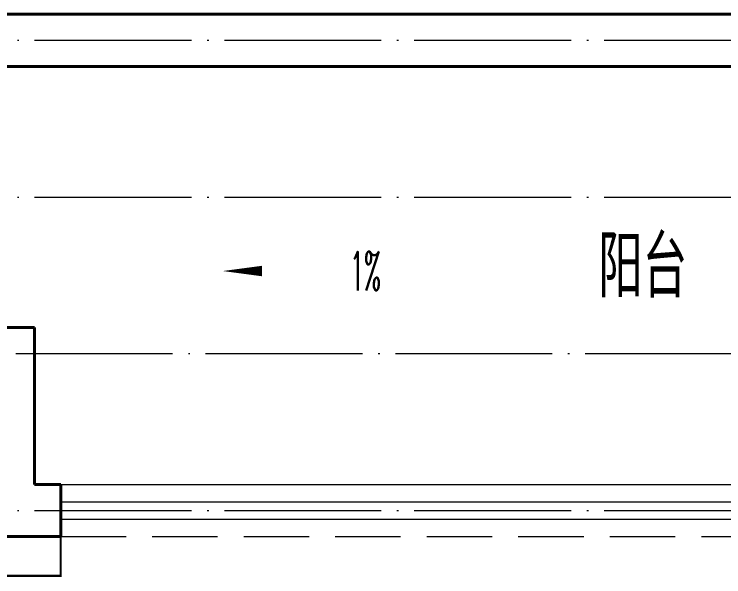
# Model space of a CAD drawing. Extents: x 27938 to 1042331, y -235042 to 1535213.
# Drawn here: x 698489 to 701203, y 518986 to 521140 of the extents above; entities that cross this region are included whole.
import ezdxf

# ---------------------------------------------------------------- set-up
doc = ezdxf.new("R2010")
doc.units = 0
doc.header["$LTSCALE"] = 1000
doc.header["$MEASUREMENT"] = 0
doc.linetypes.add('DASH', pattern=[0.35, 0.25, -0.1])
doc.linetypes.add('DOTE', pattern=[2.42, 2, -0.2, 0.02, -0.2])
for name, color, linetype in [('$RECOVER_210609100354-0', 7, 'Continuous'), ('3.5方案汇报，与郭总、侯月琴确定户型_t8$0$2020.03.04 -1安徽标准化洋房户型(UA）_t8_t8$0$看线', 154, 'Continuous'), ('PUB_TEXT', 4, 'Continuous')]:
    doc.layers.add(name, color=color, linetype=linetype)
for name, color, linetype, lineweight in [('DOTE', 19, 'DOTE', 9), ('WALL', 9, 'Continuous', 40), ('平面-排水沟', 86, 'Continuous', 15), ('平面-栏杆', 135, 'Continuous', 15), ('平面-看线', 45, 'Continuous', 15)]:
    doc.layers.add(name, color=color, linetype=linetype, lineweight=lineweight)
doc.styles.add('_TCH_DIM', font='SIMPLEX.shx', dxfattribs={"width": 0.6, "oblique": 10, "bigfont": 'hztxt.shx'})
doc.styles.get("Standard").update_dxf_attribs({"font": 'gbenor.shx', "bigfont": 'gbcbig.shx'})

# ---------------------------------------------------------------- blocks, each defined once
blk = doc.blocks.new('GFDGDGRDGRDG')
at = {"layer": 'DOTE', "linetype": 'DOTE', "ltscale": 0.3}
for p, q in [((573593.7, 364358.3), (626393.7, 364358.3)), ((573593.7, 363758.3), (626393.7, 363758.3)), ((626393.7, 363158.3), (573593.7, 363158.3)), ((573593.7, 362558.3), (626393.7, 362558.3))]:
    blk.add_line(p, q, dxfattribs=at)

msp = doc.modelspace()

# ---------------------------------------------------------------- linework, layer by layer
at = {"layer": '$RECOVER_210609100354-0', "color": 8, "const_width": 8}
msp.add_lwpolyline([(698666.6, 519140.4), (698666.6, 518990.4), (698366.6, 518990.4), (698366.6, 519140.4)], dxfattribs=at)
at = {"layer": 'WALL', "color": 8}
for p, q in [((703316.6, 521140.4), (697816.6, 521140.4)), ((703316.6, 520940.4), (697816.6, 520940.4)), ((697816.6, 519940.4), (698566.6, 519940.4)), ((698566.6, 519940.4), (698566.6, 519340.4)), ((698566.6, 519340.4), (698666.6, 519340.4)), ((698666.6, 519340.4), (698666.6, 519140.4)), ((698366.6, 519140.4), (698666.6, 519140.4))]:
    msp.add_line(p, q, dxfattribs=at)
at = {"layer": '平面-排水沟', "color": 8}
msp.add_lwpolyline([(699707.5, 520157.1, 0, 0, 0), (699286.1, 520157.1, 0, 40, 0), (699436.1, 520157.1, 0, 0, 0)], format="xyseb", dxfattribs=at)
at = {"layer": '平面-栏杆', "color": 8}
for points in [[(698666.6, 519273.8), (703166.6, 519273.8)], [(698666.6, 519207.1), (703166.6, 519207.1)]]:
    msp.add_lwpolyline(points, dxfattribs=at)
at = {"layer": '平面-看线', "color": 8}
msp.add_lwpolyline([(698666.6, 519340.4), (703166.6, 519340.4)], dxfattribs=at)
at = {"layer": '平面-看线', "color": 8, "linetype": 'DASH'}
msp.add_lwpolyline([(698666.6, 519140.4), (703166.6, 519140.4)], dxfattribs=at)

# ---------------------------------------------------------------- block references
at = {"layer": '3.5方案汇报，与郭总、侯月琴确定户型_t8$0$2020.03.04 -1安徽标准化洋房户型(UA）_t8_t8$0$看线', "ltscale": 10}
msp.add_blockref('GFDGDGRDGRDG', (106822.9, 156682.1), dxfattribs=at)

# ---------------------------------------------------------------- texts
at = {"layer": 'PUB_TEXT', "color": 8}
msp.add_text('阳台', height=236.31, dxfattribs=at).set_placement((700722.2, 520055.5))
at = {"layer": '平面-排水沟', "color": 8, "style": '_TCH_DIM', "width": 0.423529}
msp.add_text('1%', height=148.75, dxfattribs=at).set_placement((699772.6, 520082.7))

doc.saveas('drawing.dxf')
